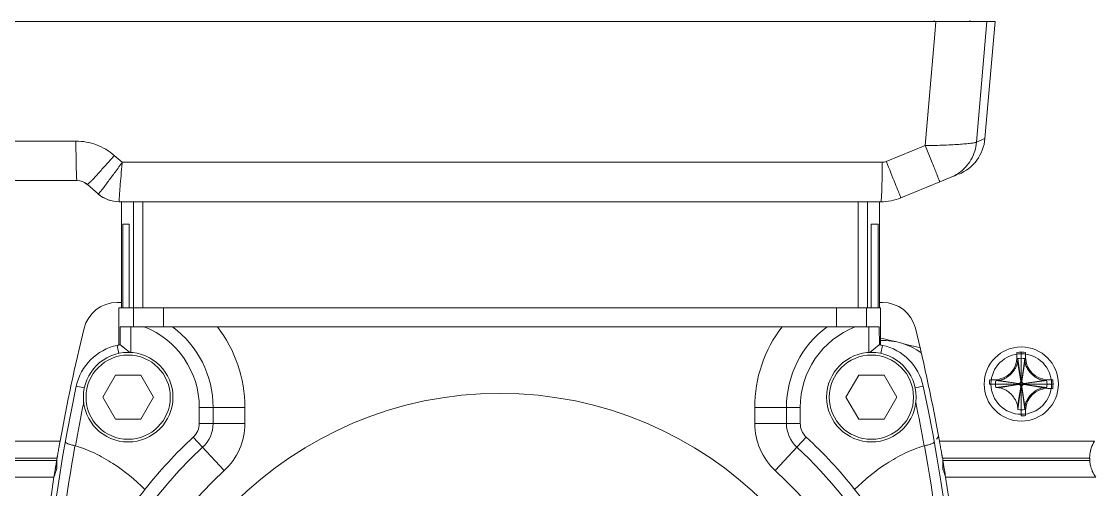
# Model space of a CAD drawing. Header units: millimetres. Extents: x 206 to 1899, y -454 to 296.
# Drawn here: x 625.14 to 631.47, y 54.71 to 57.47 of the extents above; entities that cross this region are included whole.
import ezdxf

# ---------------------------------------------------------------- set-up
doc = ezdxf.new("R2010")
doc.units = ezdxf.units.MM
doc.layers.add('细实线', color=7, linetype='Continuous', lineweight=15)

msp = doc.modelspace()

# ---------------------------------------------------------------- linework, layer by layer
at = {"layer": '细实线', "linetype": 'Continuous', "lineweight": 9}
for p, q in [((630.8814, 57.469), (624.131, 57.469)), ((630.5216, 57.4752), (630.5216, 57.469)), ((630.5312, 57.469), (630.5249, 57.3942)), ((630.5312, 57.469), (630.5249, 57.3942)), ((630.7298, 57.469), (630.7315, 57.4752)), ((630.7713, 56.7582), (630.8312, 57.469)), ((630.8209, 56.7786), (630.8814, 57.469)), ((630.5249, 57.3942), (630.4693, 56.7372)), ((624.5564, 56.764), (625.461, 56.764)), ((625.4611, 56.7595), (625.4611, 56.764)), ((630.8209, 56.7786), (630.7713, 56.7582)), ((630.4693, 56.7372), (630.239, 56.6437)), ((630.4693, 56.7372), (630.4702, 56.735)), ((625.6838, 56.6757), (625.6873, 56.6797)), ((625.7342, 56.639), (625.6873, 56.6797)), ((625.7311, 56.6347), (625.7342, 56.639)), ((625.7337, 56.6343), (625.7342, 56.639)), ((625.7342, 56.639), (630.2154, 56.639)), ((630.2154, 56.6345), (630.2154, 56.639)), ((630.239, 56.6437), (630.24, 56.6414)), ((624.4565, 56.5315), (625.4672, 56.5315)), ((625.5287, 56.5085), (625.5931, 56.4525)), ((630.3251, 56.4296), (630.5547, 56.5232)), ((630.5547, 56.5232), (630.6169, 56.5485)), ((630.6154, 56.5483), (630.6153, 56.5483)), ((630.6167, 56.5489), (630.6158, 56.5485)), ((630.6169, 56.5485), (630.654, 56.5638)), ((630.6169, 56.5485), (630.654, 56.5637)), ((625.7161, 56.4065), (630.2072, 56.4065)), ((625.7301, 55.7815), (625.7301, 56.4065)), ((625.8009, 55.7815), (625.8009, 56.4065)), ((625.8554, 56.4065), (625.8554, 55.7815)), ((630.0736, 56.4065), (630.0736, 55.7815)), ((630.128, 56.4065), (630.128, 55.7815)), ((630.1989, 55.7815), (630.1989, 56.4065)), ((625.7377, 56.2752), (625.7377, 55.7815)), ((625.7377, 56.2752), (625.7755, 56.2752)), ((625.7755, 56.2752), (625.7755, 55.7815)), ((630.1504, 56.2752), (630.1504, 55.7815)), ((630.1504, 56.2752), (630.1913, 56.2752)), ((630.1913, 56.2752), (630.1913, 55.7815)), ((625.7037, 55.8127), (625.7301, 55.8127)), ((630.1989, 55.8127), (630.2166, 55.8127)), ((625.7146, 55.5619), (625.7146, 55.7815)), ((625.7146, 55.7815), (630.2058, 55.7815)), ((625.7996, 55.669), (625.7996, 55.7815)), ((625.9767, 55.669), (625.9767, 55.7815)), ((629.9454, 55.7815), (629.9454, 55.669)), ((630.1226, 55.7815), (630.1226, 55.669)), ((630.2058, 55.5619), (630.2058, 55.7815)), ((625.7223, 55.669), (625.7223, 55.5636)), ((625.7223, 55.669), (630.1982, 55.669)), ((625.7848, 55.669), (625.7848, 55.5173)), ((630.1358, 55.5174), (630.1358, 55.669)), ((630.1983, 55.5635), (630.1982, 55.669)), ((625.7039, 55.5597), (625.714, 55.5121)), ((630.1415, 55.5174), (630.1982, 55.5635)), ((630.1982, 55.5635), (630.1983, 55.5635)), ((630.2165, 55.5597), (630.2064, 55.512)), ((631.0097, 55.5172), (631.0097, 55.4882)), ((631.0352, 55.144), (631.0352, 55.519)), ((631.0607, 55.5172), (631.0607, 55.4882)), ((631.0135, 55.4647), (631.0326, 55.3471)), ((631.0145, 55.4818), (631.0326, 55.35)), ((631.0352, 55.3502), (631.0352, 55.4832)), ((631.0558, 55.4818), (631.0377, 55.35)), ((631.0568, 55.4647), (631.0377, 55.3471)), ((625.694, 55.3837), (625.6192, 55.254)), ((625.694, 55.3837), (625.8438, 55.3837)), ((625.9187, 55.254), (625.8438, 55.3837)), ((630.0766, 55.3837), (630.0017, 55.254)), ((630.0766, 55.3837), (630.2263, 55.3837)), ((630.3012, 55.254), (630.2263, 55.3837)), ((625.4633, 55.3191), (625.5113, 55.3088)), ((630.4571, 55.3191), (630.409, 55.3088)), ((630.8477, 55.3315), (631.2227, 55.3315)), ((630.8784, 55.357), (630.8494, 55.357)), ((631.0164, 55.3315), (630.8835, 55.3315)), ((630.8849, 55.3521), (631.0166, 55.334)), ((630.8849, 55.3108), (631.0166, 55.3289)), ((630.902, 55.3531), (631.0195, 55.334)), ((630.902, 55.3098), (631.0195, 55.3289)), ((631.0135, 55.1983), (631.0326, 55.3158)), ((631.0145, 55.1812), (631.0326, 55.3129)), ((631.0195, 55.334), (631.0166, 55.334)), ((631.0166, 55.334), (631.0195, 55.334)), ((631.0195, 55.3289), (631.0166, 55.3289)), ((631.0326, 55.35), (631.0326, 55.3471)), ((631.0326, 55.35), (631.0326, 55.3471)), ((631.0326, 55.3129), (631.0326, 55.3158)), ((631.0352, 55.1798), (631.0352, 55.3127)), ((631.0377, 55.35), (631.0377, 55.3471)), ((631.0377, 55.35), (631.0377, 55.3471)), ((631.0377, 55.3129), (631.0377, 55.3158)), ((631.0377, 55.3129), (631.0377, 55.3158)), ((631.0568, 55.1983), (631.0377, 55.3158)), ((631.0558, 55.1812), (631.0377, 55.3129)), ((631.1684, 55.3531), (631.0509, 55.334)), ((631.0509, 55.334), (631.0538, 55.334)), ((631.0509, 55.334), (631.0538, 55.334)), ((631.0538, 55.3289), (631.0509, 55.3289)), ((631.0509, 55.3289), (631.0538, 55.3289)), ((631.1684, 55.3098), (631.0509, 55.3289)), ((631.1855, 55.3521), (631.0538, 55.334)), ((631.1855, 55.3108), (631.0538, 55.3289)), ((631.0539, 55.3315), (631.1869, 55.3315)), ((631.1919, 55.357), (631.2209, 55.357)), ((631.1919, 55.306), (631.2209, 55.306)), ((625.6192, 55.254), (625.694, 55.1243)), ((625.8438, 55.1243), (625.9187, 55.254)), ((630.0017, 55.254), (630.0766, 55.1243)), ((630.2263, 55.1243), (630.3012, 55.254)), ((626.1885, 55.1934), (626.1885, 55.0995)), ((626.4572, 55.1934), (626.1885, 55.1934)), ((626.2697, 55.0995), (626.2697, 55.1934)), ((626.4572, 55.1934), (626.4572, 55.0995)), ((629.4632, 55.0995), (629.4632, 55.1934)), ((629.7319, 55.1934), (629.4632, 55.1934)), ((629.6506, 55.1934), (629.6506, 55.0995)), ((629.7319, 55.0995), (629.7319, 55.1934)), ((631.0607, 55.1457), (631.0607, 55.1747)), ((625.8438, 55.1243), (625.694, 55.1243)), ((630.2263, 55.1243), (630.0766, 55.1243)), ((626.1885, 55.0995), (626.4572, 55.0995)), ((629.4632, 55.0995), (629.7319, 55.0995)), ((625.3675, 54.994), (622.5914, 54.994)), ((626.3355, 54.8212), (626.1531, 55.0186)), ((629.5849, 54.8212), (629.7673, 55.0186)), ((631.4672, 54.994), (630.5529, 54.994)), ((625.3478, 54.8815), (622.5289, 54.8815)), ((622.5414, 54.894), (625.3499, 54.894)), ((625.3397, 54.8331), (625.3478, 54.8815)), ((625.3441, 54.8598), (625.3474, 54.879)), ((625.3478, 54.8815), (625.3478, 54.894)), ((625.3478, 54.8815), (625.3478, 54.8315)), ((630.5704, 54.894), (631.4383, 54.894)), ((630.5726, 54.8815), (630.5726, 54.894)), ((630.5726, 54.8815), (630.5726, 54.8315)), ((630.5726, 54.8815), (630.5807, 54.8331)), ((631.4387, 54.8815), (630.5726, 54.8815)), ((631.4387, 54.8815), (631.4387, 54.894)), ((625.3384, 54.8251), (625.3395, 54.8317)), ((625.3395, 54.8317), (625.3397, 54.8331)), ((630.5807, 54.8331), (630.5809, 54.8317)), ((630.5809, 54.8317), (630.582, 54.8251)), ((622.5789, 54.7815), (625.3313, 54.7815)), ((630.5891, 54.7815), (631.4758, 54.7815))]:
    msp.add_line(p, q, dxfattribs=at)
for points in [[(630.1415, 55.5174), (630.1563, 55.5295), (630.1734, 55.5434), (630.1871, 55.5545)], [(625.3396, 54.8328), (625.3415, 54.844), (625.3441, 54.8598)], [(630.5726, 54.8815), (630.5742, 54.8716), (630.5762, 54.8598), (630.5789, 54.844), (630.5807, 54.8328)]]:
    msp.add_lwpolyline(points, dxfattribs=at)
for centre, radius in [((625.7689, 55.254), 0.2641), ((625.7689, 55.254), 0.2484), ((630.1515, 55.254), 0.2641), ((630.1515, 55.254), 0.2484), ((631.0352, 55.3315), 0.2188), ((631.0352, 55.3315), 0.1786), ((627.9602, 53.0627), 2.2138)]:
    msp.add_circle(centre, radius, dxfattribs=at)
for centre, radius, start, end in [((630.5719, 56.8003), 0.25, 292.17028, 355), ((630.5224, 56.7801), 0.2501, 292.18929, 301.36454), ((630.523, 56.7792), 0.2491, 301.36276, 304.3912), ((630.5237, 56.7781), 0.2478, 304.39327, 304.97976), ((625.4672, 56.4377), 0.0938, 48.99105, 90.00017), ((625.4661, 56.4377), 0.0938, 48.99078, 89.30708), ((625.715, 56.594), 0.1875, 229.26981, 269.99999), ((625.7161, 56.594), 0.1875, 228.99085, 270.00001), ((630.2072, 56.719), 0.3125, 269.99999, 292.17015), ((625.7037, 55.6127), 0.2, 90, 166.17353), ((630.2166, 55.6127), 0.2, 13.82647, 90), ((636.0648, 53.0627), 10.8702, 166.17353, 169.76634), ((625.6776, 55.1934), 0.5109, 0, 68.58155), ((625.6776, 55.1934), 0.5922, 0, 53.43695), ((625.6776, 55.1934), 0.7796, 360, 37.59475), ((630.2428, 55.1934), 0.7796, 142.40525, 180), ((630.2428, 55.1934), 0.5922, 126.56305, 180), ((630.2428, 55.1934), 0.5109, 111.41845, 180), ((619.8556, 53.0627), 10.8702, 10.23366, 13.82647), ((625.7689, 55.254), 0.3125, 102.015, 167.985), ((627.9602, 44.9581), 10.839, 101.91523, 102.015), ((627.9602, 44.9581), 10.839, 77.985, 78.08355), ((630.2227, 55.2128), 0.375, 53.62262, 92.58565), ((628.0727, 46.6425), 9.2109, 75.11767, 76.60897), ((630.1515, 55.254), 0.3125, 12.015, 77.985), ((631.0352, 55.3315), 0.1875, 82.18355, 97.81645), ((630.8784, 55.4882), 0.1313, 270, 0), ((633.1757, 55.3423), 2.1656, 176.30778, 176.76114), ((631.0352, 55.3315), 0.1517, 82.18355, 97.81645), ((628.8947, 55.3423), 2.1656, 3.23886, 3.69222), ((631.1919, 55.4882), 0.1313, 180, 270), ((636.0648, 53.0627), 10.839, 167.985, 192.015), ((619.8556, 53.0627), 10.839, 347.985, 12.015), ((631.0352, 55.3315), 0.1875, 172.18355, 180), ((631.0352, 55.3315), 0.1517, 172.18355, 187.81645), ((631.0237, 53.2021), 2.1545, 93.23764, 93.69334), ((631.0243, 57.4719), 2.1656, 266.30773, 266.76109), ((631.0352, 55.3315), 0.0188, 172.18809, 187.81191), ((631.0352, 55.3315), 0.0187, 172.18355, 180), ((631.0195, 55.3471), 0.0131, 270, 0), ((631.0195, 55.3471), 0.0131, 270, 0.00001), ((631.0195, 55.3158), 0.0131, 359.99999, 90), ((631.0352, 55.3314), 0.0188, 90.00454, 97.81191), ((631.0352, 55.3315), 0.0187, 82.18355, 97.81645), ((631.0352, 55.3315), 0.0188, 262.18809, 269.99546), ((631.0352, 55.3314), 0.0188, 82.18809, 89.99546), ((631.0352, 55.3315), 0.0188, 270.00454, 277.81191), ((631.0352, 55.3315), 0.0187, 270, 277.81645), ((631.0509, 55.3471), 0.0131, 180, 270), ((631.0509, 55.3471), 0.0131, 179.99999, 270), ((631.0509, 55.3158), 0.0131, 90, 180), ((631.0509, 55.3158), 0.0131, 90, 180.00001), ((631.0352, 55.3315), 0.0188, 352.18809, 7.81191), ((631.0352, 55.3315), 0.0187, 352.18355, 7.81645), ((631.1919, 55.1747), 0.1313, 90, 180), ((631.046, 53.191), 2.1656, 86.30783, 86.76119), ((631.0467, 57.4608), 2.1544, 273.23773, 273.69345), ((631.0352, 55.3315), 0.1517, 352.18355, 7.81645), ((631.0352, 55.3315), 0.1875, 352.18355, 7.81645), ((636.0648, 53.0627), 10.7765, 168.43609, 169.82034), ((619.8556, 53.0627), 10.7765, 10.17966, 11.56523), ((633.1756, 55.3206), 2.1656, 183.23886, 183.69222), ((631.0352, 55.3315), 0.1517, 262.18355, 277.81645), ((628.8947, 55.3206), 2.1656, 356.30778, 356.76114), ((631.0352, 55.3315), 0.1875, 270, 277.81645), ((626.0784, 55.0995), 0.1101, 312.73549, 0), ((626.0784, 55.0995), 0.1913, 312.73549, 0), ((626.0784, 55.0995), 0.3788, 312.73549, 0), ((629.842, 55.0995), 0.3788, 180, 227.26451), ((629.842, 55.0995), 0.1913, 180, 227.26451), ((629.842, 55.0995), 0.1101, 180, 227.26451), ((627.9602, 53.0627), 2.6629, 132.73549, 141.79518), ((627.9602, 53.0627), 2.6629, 38.20482, 47.26451), ((630.2227, 55.2128), 0.375, 326.46866, 329.86499), ((627.9602, 53.0627), 2.5816, 132.73549, 47.26451), ((625.4507, 54.9437), 0.0247, 72.97534, 79.25911), ((630.4696, 54.9437), 0.0247, 100.74221, 107.02589), ((631.6254, 54.8942), 0.187, 165.19476, 165.77526), ((636.0047, 53.0724), 10.8094, 170.66864, 170.90284), ((627.9602, 53.0627), 2.3942, 132.73549, 47.26451), ((619.8807, 53.0667), 10.8448, 9.09754, 9.33097), ((636.0648, 53.0627), 10.8702, 170.90255, 192.125), ((619.8556, 53.0627), 10.8702, 347.875, 9.09745)]:
    msp.add_arc(centre, radius, start, end, dxfattribs=at)
for points, knots in [([(625.6873, 56.6797), (625.6564, 56.7065), (625.5844, 56.7493), (625.5019, 56.764), (625.461, 56.764)], [0, 0, 0, 0, 0.49998, 1, 1, 1, 1]), ([(625.4657, 56.5392), (625.4653, 56.5433), (625.4646, 56.5534), (625.4634, 56.5809), (625.4623, 56.6267), (625.4614, 56.69), (625.4611, 56.7359), (625.4611, 56.7595)], [0, 0, 0, 0, 0.055512, 0.137978, 0.374897, 0.678407, 1, 1, 1, 1]), ([(630.4693, 56.7372), (630.4885, 56.7376), (630.526, 56.7385), (630.5804, 56.7404), (630.6308, 56.7427), (630.6752, 56.7453), (630.7079, 56.7479), (630.7299, 56.7501), (630.7431, 56.7516), (630.7538, 56.7532), (630.762, 56.7548), (630.7676, 56.7563), (630.7705, 56.7574), (630.7713, 56.7582)], [0, 0, 0, 0, 0.189254, 0.370977, 0.538954, 0.687512, 0.81153, 0.862975, 0.906766, 0.942542, 0.970045, 0.989131, 1, 1, 1, 1]), ([(630.7713, 56.7582), (630.7697, 56.7401), (630.7625, 56.7038), (630.7401, 56.6531), (630.7075, 56.6091), (630.6802, 56.5852), (630.6657, 56.5751)], [0, 0, 0, 0, 0.250744, 0.504992, 0.756651, 1, 1, 1, 1]), ([(630.4702, 56.735), (630.4756, 56.7218), (630.4864, 56.6953), (630.5022, 56.6561), (630.515, 56.6245), (630.5245, 56.6007), (630.5308, 56.5848), (630.5365, 56.5705), (630.5415, 56.558), (630.5457, 56.5473), (630.549, 56.5387), (630.5513, 56.5327), (630.5527, 56.529), (630.5535, 56.5269), (630.554, 56.5254), (630.5545, 56.5242), (630.5546, 56.5236), (630.5548, 56.5232), (630.5547, 56.5232)], [0, 0, 0, 0, 0.188159, 0.376549, 0.555039, 0.637167, 0.7127, 0.780423, 0.839694, 0.889995, 0.930808, 0.961801, 0.973713, 0.98332, 0.990684, 0.995871, 0.998946, 1, 1, 1, 1]), ([(625.5352, 56.5132), (625.5382, 56.5159), (625.5454, 56.523), (625.5646, 56.5428), (625.5956, 56.5765), (625.638, 56.6235), (625.6683, 56.658), (625.6838, 56.6757)], [0, 0, 0, 0, 0.055644, 0.138191, 0.375128, 0.678544, 1, 1, 1, 1]), ([(625.5987, 56.4579), (625.6015, 56.461), (625.6078, 56.4688), (625.6244, 56.49), (625.6513, 56.5256), (625.689, 56.5767), (625.7165, 56.6145), (625.7311, 56.6347)], [0, 0, 0, 0, 0.056154, 0.137071, 0.364931, 0.661832, 1, 1, 1, 1]), ([(625.7159, 56.4142), (625.7163, 56.4243), (625.7181, 56.4512), (625.7218, 56.4998), (625.7273, 56.563), (625.7315, 56.6096), (625.7337, 56.6343)], [0, 0, 0, 0, 0.137133, 0.36527, 0.6621, 1, 1, 1, 1]), ([(630.2092, 56.4142), (630.2097, 56.4183), (630.2106, 56.4284), (630.2117, 56.4464), (630.2127, 56.4699), (630.2139, 56.5096), (630.2149, 56.565), (630.2153, 56.6109), (630.2154, 56.6345)], [0, 0, 0, 0, 0.055634, 0.13818, 0.245594, 0.375157, 0.678588, 1, 1, 1, 1]), ([(630.24, 56.6414), (630.2572, 56.5991), (630.2809, 56.5406), (630.3083, 56.4726), (630.3185, 56.4469), (630.3222, 56.4373)], [0, 0, 0, 0, 0.622376, 0.860102, 1, 1, 1, 1]), ([(625.4672, 56.5315), (625.467, 56.5315), (625.4667, 56.5323), (625.4664, 56.5336), (625.466, 56.5362), (625.4658, 56.5381), (625.4657, 56.5392)], [0, 0, 0, 0, 0.074421, 0.258377, 0.564732, 1, 1, 1, 1]), ([(625.5287, 56.5085), (625.5289, 56.5083), (625.5297, 56.5087), (625.5308, 56.5095), (625.5329, 56.5111), (625.5343, 56.5124), (625.5352, 56.5132)], [0, 0, 0, 0, 0.0796, 0.264141, 0.568625, 1, 1, 1, 1]), ([(625.5931, 56.4525), (625.5932, 56.4524), (625.594, 56.4529), (625.595, 56.4538), (625.5967, 56.4556), (625.598, 56.457), (625.5987, 56.4579)], [0, 0, 0, 0, 0.074267, 0.262207, 0.570685, 1, 1, 1, 1]), ([(625.7161, 56.4065), (625.7161, 56.4065), (625.716, 56.4067), (625.7159, 56.4073), (625.7158, 56.4088), (625.7158, 56.4112), (625.7159, 56.4131), (625.7159, 56.4142)], [0, 0, 0, 0, 0.020822, 0.069197, 0.257228, 0.567831, 1, 1, 1, 1]), ([(630.2072, 56.4065), (630.2074, 56.4065), (630.2079, 56.4072), (630.2082, 56.4086), (630.2088, 56.4111), (630.209, 56.4131), (630.2092, 56.4142)], [0, 0, 0, 0, 0.083527, 0.268476, 0.57153, 1, 1, 1, 1]), ([(630.3222, 56.4373), (630.3227, 56.4362), (630.3233, 56.4346), (630.324, 56.4326), (630.3244, 56.4316), (630.3247, 56.4308), (630.325, 56.4301), (630.325, 56.4298), (630.3251, 56.4296), (630.3251, 56.4296)], [0, 0, 0, 0, 0.445241, 0.617338, 0.756649, 0.86385, 0.939624, 0.984685, 1, 1, 1, 1]), ([(625.7792, 55.5173), (625.7759, 55.5201), (625.7692, 55.5255), (625.7595, 55.5334), (625.7503, 55.5409), (625.743, 55.5468), (625.7376, 55.5512), (625.734, 55.5541), (625.7308, 55.5567), (625.728, 55.559), (625.7257, 55.5608), (625.7242, 55.5621), (625.7233, 55.5629), (625.7228, 55.5633), (625.7225, 55.5635), (625.7224, 55.5637), (625.7223, 55.5637)], [0, 0, 0, 0, 0.177003, 0.349388, 0.513339, 0.664664, 0.733726, 0.797108, 0.853833, 0.902858, 0.943111, 0.973515, 0.984658, 0.992888, 0.998049, 1, 1, 1, 1]), ([(630.902, 55.3531), (630.9089, 55.3535), (630.9192, 55.3558), (630.9321, 55.3609), (630.9446, 55.3673), (630.9594, 55.3772), (630.9753, 55.3913), (630.9894, 55.4073), (630.9993, 55.422), (631.0057, 55.4346), (631.0109, 55.4475), (631.0131, 55.4578), (631.0135, 55.4647)], [0, 0, 0, 0, 0.122867, 0.185103, 0.247698, 0.373566, 0.499998, 0.62643, 0.752299, 0.814896, 0.87713, 1, 1, 1, 1]), ([(631.0568, 55.4647), (631.0572, 55.4578), (631.0603, 55.444), (631.0691, 55.4249), (631.0809, 55.4073), (631.095, 55.3913), (631.111, 55.3772), (631.1286, 55.3654), (631.1477, 55.3565), (631.1615, 55.3535), (631.1684, 55.3531)], [0, 0, 0, 0, 0.122892, 0.24762, 0.373529, 0.500002, 0.626475, 0.752383, 0.87711, 1, 1, 1, 1]), ([(631.0135, 55.1983), (631.0131, 55.2052), (631.0101, 55.2189), (631.0013, 55.238), (630.9894, 55.2556), (630.9753, 55.2716), (630.9594, 55.2857), (630.9417, 55.2976), (630.9226, 55.3064), (630.9089, 55.3094), (630.902, 55.3098)], [0, 0, 0, 0, 0.122892, 0.24762, 0.373529, 0.500001, 0.626475, 0.752383, 0.87711, 1, 1, 1, 1]), ([(631.1684, 55.3098), (631.1615, 55.3094), (631.1512, 55.3072), (631.1383, 55.302), (631.1257, 55.2956), (631.111, 55.2857), (631.095, 55.2716), (631.0809, 55.2556), (631.071, 55.2409), (631.0646, 55.2284), (631.0595, 55.2155), (631.0572, 55.2052), (631.0568, 55.1983)], [0, 0, 0, 0, 0.122867, 0.185103, 0.247698, 0.373566, 0.499998, 0.62643, 0.752299, 0.814896, 0.87713, 1, 1, 1, 1]), ([(625.3499, 54.894), (625.3499, 54.8938), (625.3501, 54.8953), (625.3503, 54.8959), (625.3507, 54.8988), (625.3513, 54.9019), (625.352, 54.9062), (625.3533, 54.9135), (625.3552, 54.9244), (625.3578, 54.9394), (625.3608, 54.9564), (625.364, 54.9749), (625.3663, 54.9875), (625.3675, 54.994)], [0, 0, 0, 0, 0.004893, 0.019492, 0.043662, 0.077126, 0.119532, 0.170436, 0.295521, 0.447296, 0.619745, 0.806337, 1, 1, 1, 1]), ([(625.3986, 54.9905), (625.3985, 54.9897), (625.3994, 54.9875), (625.4026, 54.9849), (625.4076, 54.982), (625.4145, 54.979), (625.423, 54.9759), (625.4367, 54.9719), (625.4477, 54.9694), (625.4553, 54.968)], [0, 0, 0, 0, 0.040433, 0.103914, 0.196159, 0.316638, 0.462256, 0.628595, 1, 1, 1, 1]), ([(630.465, 54.968), (630.4727, 54.9694), (630.4837, 54.9719), (630.4974, 54.9759), (630.5059, 54.979), (630.5127, 54.982), (630.5178, 54.9849), (630.521, 54.9875), (630.5219, 54.9897), (630.5217, 54.9905)], [0, 0, 0, 0, 0.371411, 0.537743, 0.683356, 0.803833, 0.896081, 0.959565, 1, 1, 1, 1]), ([(630.5529, 54.994), (630.554, 54.9875), (630.5563, 54.9749), (630.5596, 54.9564), (630.5626, 54.9394), (630.5652, 54.9244), (630.5671, 54.9135), (630.5683, 54.9062), (630.5691, 54.9019), (630.5696, 54.8988), (630.5701, 54.8959), (630.5703, 54.8953), (630.5704, 54.8938), (630.5704, 54.894)], [0, 0, 0, 0, 0.193663, 0.380255, 0.552704, 0.704479, 0.829564, 0.880468, 0.922874, 0.956338, 0.980508, 0.995107, 1, 1, 1, 1]), ([(631.4446, 54.942), (631.4456, 54.946), (631.4511, 54.9642), (631.4593, 54.9815), (631.4672, 54.994)], [0, 0, 0, 0, 0.222941, 1, 1, 1, 1]), ([(625.2881, 53.219), (625.2924, 53.5175), (625.3251, 54.1034), (625.4051, 54.6848), (625.4553, 54.968)], [0, 0, 0, 0, 0.509283, 1, 1, 1, 1]), ([(625.8677, 54.7097), (625.81, 54.7669), (625.7151, 54.8455), (625.573, 54.9255), (625.4969, 54.9554), (625.4579, 54.9673)], [0, 0, 0, 0, 0.499701, 0.749877, 1, 1, 1, 1]), ([(630.4624, 54.9673), (630.4235, 54.9554), (630.3474, 54.9255), (630.2053, 54.8455), (630.1104, 54.7669), (630.0527, 54.7097)], [0, 0, 0, 0, 0.250127, 0.500306, 1, 1, 1, 1]), ([(630.465, 54.968), (630.5197, 54.6596), (630.6046, 54.0262), (630.648, 53.0627), (630.6046, 52.0992), (630.5197, 51.4658), (630.465, 51.1575)], [0, 0, 0, 0, 0.245354, 0.500004, 0.754655, 1, 1, 1, 1]), ([(631.4383, 54.894), (631.4383, 54.8929), (631.4383, 54.8987), (631.4384, 54.9012), (631.4387, 54.9073), (631.4393, 54.9137), (631.4403, 54.9217), (631.4418, 54.9306), (631.4433, 54.9369), (631.4441, 54.9401)], [0, 0, 0, 0, 0.069703, 0.155448, 0.271368, 0.416154, 0.588442, 0.784561, 1, 1, 1, 1]), ([(631.4758, 54.7815), (631.4672, 54.7929), (631.4569, 54.8106), (631.4477, 54.8345), (631.4434, 54.8496), (631.4409, 54.8624), (631.4397, 54.8712), (631.4391, 54.8765), (631.4389, 54.8792), (631.4387, 54.8808), (631.4387, 54.8815)], [0, 0, 0, 0, 0.396298, 0.563064, 0.710475, 0.832535, 0.923339, 0.956434, 0.980596, 1, 1, 1, 1]), ([(625.3313, 54.7815), (625.3333, 54.7877), (625.3362, 54.7968), (625.3401, 54.8085), (625.3426, 54.816), (625.3444, 54.8215), (625.3457, 54.8252), (625.3464, 54.8273), (625.347, 54.8291), (625.3474, 54.8303), (625.3476, 54.8311), (625.3478, 54.8314), (625.3478, 54.8315)], [0, 0, 0, 0, 0.374292, 0.545461, 0.697597, 0.824416, 0.876484, 0.92008, 0.954661, 0.979717, 0.994897, 1, 1, 1, 1]), ([(630.5726, 54.8315), (630.5726, 54.8314), (630.5728, 54.8311), (630.573, 54.8303), (630.5734, 54.8291), (630.574, 54.8273), (630.5747, 54.8252), (630.576, 54.8215), (630.5778, 54.816), (630.5803, 54.8085), (630.5841, 54.7968), (630.5871, 54.7877), (630.5891, 54.7815)], [0, 0, 0, 0, 0.005103, 0.020283, 0.045339, 0.07992, 0.123516, 0.175584, 0.302403, 0.454539, 0.625708, 1, 1, 1, 1]), ([(625.8677, 54.7097), (625.7868, 54.609), (625.6367, 54.3907), (625.4611, 54.0282), (625.3408, 53.6333), (625.3025, 53.358), (625.2942, 53.2192)], [0, 0, 0, 0, 0.239033, 0.488038, 0.742639, 1, 1, 1, 1]), ([(630.0527, 54.7097), (630.1413, 54.5993), (630.3043, 54.3586), (630.4884, 53.9566), (630.6044, 53.5188), (630.6308, 53.215), (630.6308, 53.0627)], [0, 0, 0, 0, 0.238927, 0.488219, 0.742947, 1, 1, 1, 1])]:
    msp.add_open_spline(points, degree=3, knots=knots, dxfattribs=at)
msp.add_open_spline([(630.239, 56.6437), (630.2316, 56.6406), (630.2234, 56.639), (630.2154, 56.639)], degree=3, dxfattribs=at)

doc.saveas('drawing.dxf')
